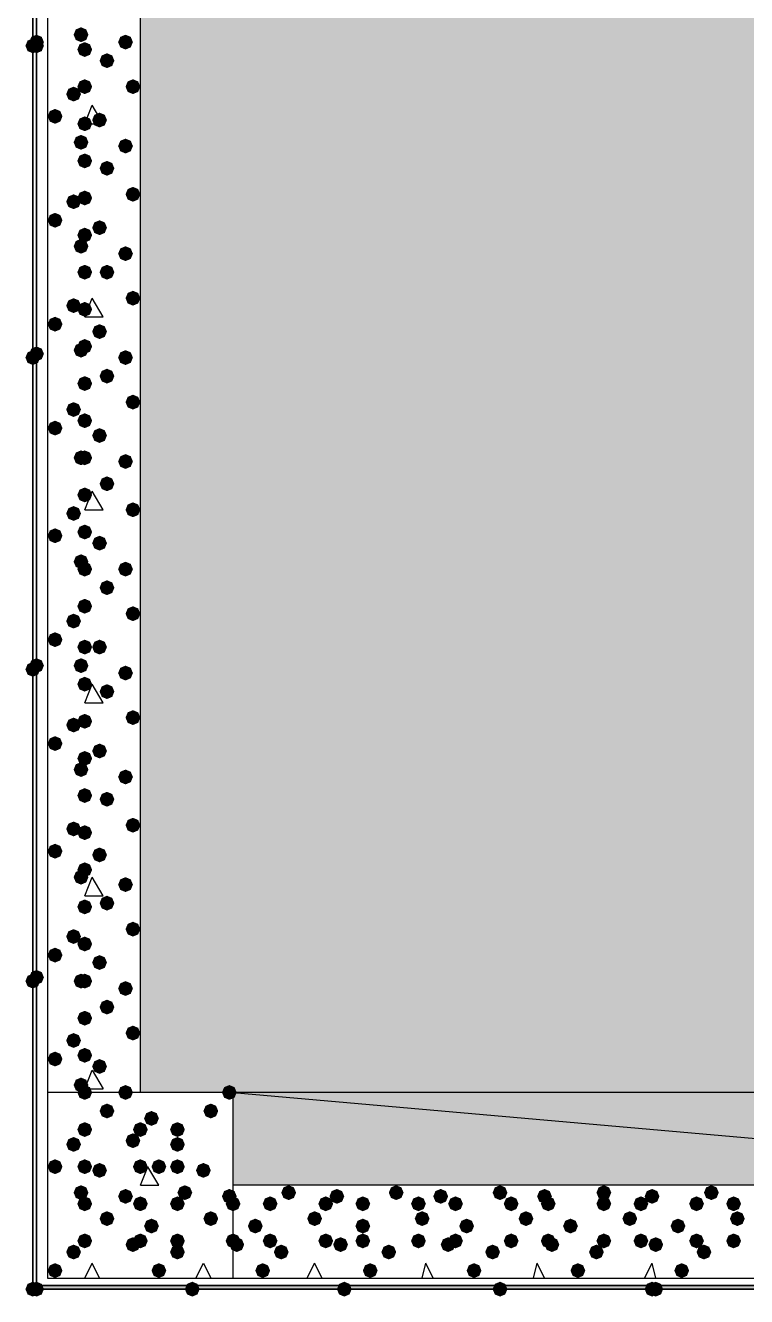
# Model space of a CAD drawing. Header units: millimetres. Extents: x 0 to 420, y 0 to 297.
# Drawn here: x 32.09 to 40.32, y 84.33 to 98.83 of the extents above; entities that cross this region are included whole.
import ezdxf

# ---------------------------------------------------------------- set-up
doc = ezdxf.new("R2010")
doc.units = ezdxf.units.MM
doc.layers.get('0').update_dxf_attribs({"linetype": 'CONTINUOUS'})

msp = doc.modelspace()

# ---------------------------------------------------------------- hatches: boundary and pattern name
at = {"true_color": 0x000007}
h = msp.add_hatch(color=0, dxfattribs=at)
h.paths.add_polyline_path([(32.215667, 228.049667), (32.215667, 84.455)], flags=0)
h.paths.add_polyline_path([(32.215667, 84.455), (32.215667, 228.049667)], flags=0)
at = {"true_color": 0x000008}
h = msp.add_hatch(color=0, dxfattribs=at)
h.paths.add_polyline_path([(379.518333, 105.748667), (33.401, 105.748667), (379.518333, 86.656333)], flags=0)
h.paths.add_polyline_path([(33.401, 105.748667), (379.518333, 86.656333), (33.401, 86.656333)], flags=0)
for points in [[(32.808333, 98.721333), (32.783463, 98.661537), (32.723667, 98.636667), (32.663871, 98.661537), (32.639, 98.721333), (32.663871, 98.781129), (32.723667, 98.806), (32.783462, 98.781129)], [(32.850667, 98.552), (32.825796, 98.492204), (32.766, 98.467333), (32.706204, 98.492204), (32.681333, 98.552), (32.706204, 98.611796), (32.766, 98.636667), (32.825796, 98.611796)], [(33.316333, 98.636667), (33.291463, 98.576871), (33.231667, 98.552), (33.171871, 98.576871), (33.147, 98.636667), (33.171871, 98.696462), (33.231667, 98.721333), (33.291462, 98.696463)], [(33.104667, 98.425), (33.079796, 98.365204), (33.02, 98.340333), (32.960204, 98.365204), (32.935333, 98.425), (32.960204, 98.484796), (33.02, 98.509667), (33.079796, 98.484796)], [(32.850667, 98.128667), (32.825796, 98.068871), (32.766, 98.044), (32.706204, 98.068871), (32.681333, 98.128667), (32.706204, 98.188462), (32.766, 98.213333), (32.825796, 98.188463)], [(33.401, 98.128667), (33.376129, 98.068871), (33.316333, 98.044), (33.256537, 98.068871), (33.231667, 98.128667), (33.256537, 98.188462), (33.316333, 98.213333), (33.376129, 98.188463)], [(32.723667, 98.044), (32.698796, 97.984204), (32.639, 97.959333), (32.579204, 97.984204), (32.554333, 98.044), (32.579204, 98.103796), (32.639, 98.128667), (32.698796, 98.103796)], [(32.512, 97.79), (32.487129, 97.730204), (32.427333, 97.705333), (32.367538, 97.730204), (32.342667, 97.79), (32.367537, 97.849796), (32.427333, 97.874667), (32.487129, 97.849796)], [(32.850667, 97.705333), (32.825796, 97.645537), (32.766, 97.620667), (32.706204, 97.645537), (32.681333, 97.705333), (32.706204, 97.765129), (32.766, 97.79), (32.825796, 97.765129)], [(33.02, 97.747667), (32.995129, 97.687871), (32.935333, 97.663), (32.875538, 97.687871), (32.850667, 97.747667), (32.875537, 97.807462), (32.935333, 97.832333), (32.995129, 97.807463)], [(32.808333, 97.493667), (32.783463, 97.433871), (32.723667, 97.409), (32.663871, 97.433871), (32.639, 97.493667), (32.663871, 97.553462), (32.723667, 97.578333), (32.783462, 97.553463)], [(33.316333, 97.451333), (33.291463, 97.391537), (33.231667, 97.366667), (33.171871, 97.391537), (33.147, 97.451333), (33.171871, 97.511129), (33.231667, 97.536), (33.291462, 97.511129)], [(32.850667, 97.282), (32.825796, 97.222204), (32.766, 97.197333), (32.706204, 97.222204), (32.681333, 97.282), (32.706204, 97.341796), (32.766, 97.366667), (32.825796, 97.341796)], [(33.104667, 97.197333), (33.079796, 97.137538), (33.02, 97.112667), (32.960204, 97.137538), (32.935333, 97.197333), (32.960204, 97.257129), (33.02, 97.282), (33.079796, 97.257129)], [(32.723667, 96.816333), (32.698796, 96.756537), (32.639, 96.731667), (32.579204, 96.756537), (32.554333, 96.816333), (32.579204, 96.876129), (32.639, 96.901), (32.698796, 96.876129)], [(32.850667, 96.858667), (32.825796, 96.798871), (32.766, 96.774), (32.706204, 96.798871), (32.681333, 96.858667), (32.706204, 96.918462), (32.766, 96.943333), (32.825796, 96.918463)], [(33.401, 96.901), (33.376129, 96.841204), (33.316333, 96.816333), (33.256537, 96.841204), (33.231667, 96.901), (33.256537, 96.960796), (33.316333, 96.985667), (33.376129, 96.960796)], [(32.512, 96.604667), (32.487129, 96.544871), (32.427333, 96.52), (32.367538, 96.544871), (32.342667, 96.604667), (32.367537, 96.664462), (32.427333, 96.689333), (32.487129, 96.664463)], [(33.02, 96.52), (32.995129, 96.460204), (32.935333, 96.435333), (32.875538, 96.460204), (32.850667, 96.52), (32.875537, 96.579796), (32.935333, 96.604667), (32.995129, 96.579796)], [(32.850667, 96.435333), (32.825796, 96.375538), (32.766, 96.350667), (32.706204, 96.375538), (32.681333, 96.435333), (32.706204, 96.495129), (32.766, 96.52), (32.825796, 96.495129)], [(32.808333, 96.308333), (32.783463, 96.248537), (32.723667, 96.223667), (32.663871, 96.248537), (32.639, 96.308333), (32.663871, 96.368129), (32.723667, 96.393), (32.783462, 96.368129)], [(33.316333, 96.223667), (33.291463, 96.163871), (33.231667, 96.139), (33.171871, 96.163871), (33.147, 96.223667), (33.171871, 96.283462), (33.231667, 96.308333), (33.291462, 96.283463)], [(32.850667, 96.012), (32.825796, 95.952204), (32.766, 95.927333), (32.706204, 95.952204), (32.681333, 96.012), (32.706204, 96.071796), (32.766, 96.096667), (32.825796, 96.071796)], [(33.104667, 96.012), (33.079796, 95.952204), (33.02, 95.927333), (32.960204, 95.952204), (32.935333, 96.012), (32.960204, 96.071796), (33.02, 96.096667), (33.079796, 96.071796)], [(32.723667, 95.631), (32.698796, 95.571204), (32.639, 95.546333), (32.579204, 95.571204), (32.554333, 95.631), (32.579204, 95.690796), (32.639, 95.715667), (32.698796, 95.690796)], [(33.401, 95.715667), (33.376129, 95.655871), (33.316333, 95.631), (33.256537, 95.655871), (33.231667, 95.715667), (33.256537, 95.775462), (33.316333, 95.800333), (33.376129, 95.775463)], [(32.850667, 95.588667), (32.825796, 95.528871), (32.766, 95.504), (32.706204, 95.528871), (32.681333, 95.588667), (32.706204, 95.648462), (32.766, 95.673333), (32.825796, 95.648463)], [(32.512, 95.419333), (32.487129, 95.359537), (32.427333, 95.334667), (32.367538, 95.359537), (32.342667, 95.419333), (32.367537, 95.479129), (32.427333, 95.504), (32.487129, 95.479129)], [(33.02, 95.334667), (32.995129, 95.274871), (32.935333, 95.25), (32.875538, 95.274871), (32.850667, 95.334667), (32.875537, 95.394462), (32.935333, 95.419333), (32.995129, 95.394463)], [(32.808333, 95.123), (32.783463, 95.063204), (32.723667, 95.038333), (32.663871, 95.063204), (32.639, 95.123), (32.663871, 95.182796), (32.723667, 95.207667), (32.783462, 95.182796)], [(32.850667, 95.165333), (32.825796, 95.105538), (32.766, 95.080667), (32.706204, 95.105538), (32.681333, 95.165333), (32.706204, 95.225129), (32.766, 95.25), (32.825796, 95.225129)], [(33.316333, 95.038333), (33.291463, 94.978538), (33.231667, 94.953667), (33.171871, 94.978538), (33.147, 95.038333), (33.171871, 95.098129), (33.231667, 95.123), (33.291462, 95.098129)], [(32.850667, 94.742), (32.825796, 94.682204), (32.766, 94.657333), (32.706204, 94.682204), (32.681333, 94.742), (32.706204, 94.801796), (32.766, 94.826667), (32.825796, 94.801796)], [(33.104667, 94.826667), (33.079796, 94.766871), (33.02, 94.742), (32.960204, 94.766871), (32.935333, 94.826667), (32.960204, 94.886462), (33.02, 94.911333), (33.079796, 94.886463)], [(33.401, 94.530333), (33.376129, 94.470538), (33.316333, 94.445667), (33.256537, 94.470538), (33.231667, 94.530333), (33.256537, 94.590129), (33.316333, 94.615), (33.376129, 94.590129)], [(32.723667, 94.445667), (32.698796, 94.385871), (32.639, 94.361), (32.579204, 94.385871), (32.554333, 94.445667), (32.579204, 94.505462), (32.639, 94.530333), (32.698796, 94.505463)], [(32.850667, 94.318667), (32.825796, 94.258871), (32.766, 94.234), (32.706204, 94.258871), (32.681333, 94.318667), (32.706204, 94.378462), (32.766, 94.403333), (32.825796, 94.378463)], [(32.512, 94.234), (32.487129, 94.174204), (32.427333, 94.149333), (32.367538, 94.174204), (32.342667, 94.234), (32.367537, 94.293796), (32.427333, 94.318667), (32.487129, 94.293796)], [(33.02, 94.149333), (32.995129, 94.089537), (32.935333, 94.064667), (32.875538, 94.089537), (32.850667, 94.149333), (32.875537, 94.209129), (32.935333, 94.234), (32.995129, 94.209129)], [(32.808333, 93.895333), (32.783463, 93.835538), (32.723667, 93.810667), (32.663871, 93.835538), (32.639, 93.895333), (32.663871, 93.955129), (32.723667, 93.98), (32.783462, 93.955129)], [(32.850667, 93.895333), (32.825796, 93.835538), (32.766, 93.810667), (32.706204, 93.835538), (32.681333, 93.895333), (32.706204, 93.955129), (32.766, 93.98), (32.825796, 93.955129)], [(33.316333, 93.853), (33.291463, 93.793204), (33.231667, 93.768333), (33.171871, 93.793204), (33.147, 93.853), (33.171871, 93.912796), (33.231667, 93.937667), (33.291462, 93.912796)], [(33.104667, 93.599), (33.079796, 93.539204), (33.02, 93.514333), (32.960204, 93.539204), (32.935333, 93.599), (32.960204, 93.658796), (33.02, 93.683667), (33.079796, 93.658796)], [(32.850667, 93.472), (32.825796, 93.412204), (32.766, 93.387333), (32.706204, 93.412204), (32.681333, 93.472), (32.706204, 93.531796), (32.766, 93.556667), (32.825796, 93.531796)], [(33.401, 93.302667), (33.376129, 93.242871), (33.316333, 93.218), (33.256537, 93.242871), (33.231667, 93.302667), (33.256537, 93.362462), (33.316333, 93.387333), (33.376129, 93.362463)], [(32.723667, 93.260333), (32.698796, 93.200537), (32.639, 93.175667), (32.579204, 93.200537), (32.554333, 93.260333), (32.579204, 93.320129), (32.639, 93.345), (32.698796, 93.320129)], [(32.512, 93.006333), (32.487129, 92.946537), (32.427333, 92.921667), (32.367538, 92.946537), (32.342667, 93.006333), (32.367537, 93.066129), (32.427333, 93.091), (32.487129, 93.066129)], [(32.850667, 93.048667), (32.825796, 92.988871), (32.766, 92.964), (32.706204, 92.988871), (32.681333, 93.048667), (32.706204, 93.108462), (32.766, 93.133333), (32.825796, 93.108463)], [(33.02, 92.921667), (32.995129, 92.861871), (32.935333, 92.837), (32.875538, 92.861871), (32.850667, 92.921667), (32.875537, 92.981462), (32.935333, 93.006333), (32.995129, 92.981463)], [(32.808333, 92.71), (32.783463, 92.650204), (32.723667, 92.625333), (32.663871, 92.650204), (32.639, 92.71), (32.663871, 92.769796), (32.723667, 92.794667), (32.783462, 92.769796)], [(32.850667, 92.625333), (32.825796, 92.565538), (32.766, 92.540667), (32.706204, 92.565538), (32.681333, 92.625333), (32.706204, 92.685129), (32.766, 92.71), (32.825796, 92.685129)], [(33.316333, 92.625333), (33.291463, 92.565538), (33.231667, 92.540667), (33.171871, 92.565538), (33.147, 92.625333), (33.171871, 92.685129), (33.231667, 92.71), (33.291462, 92.685129)], [(33.104667, 92.413667), (33.079796, 92.353871), (33.02, 92.329), (32.960204, 92.353871), (32.935333, 92.413667), (32.960204, 92.473462), (33.02, 92.498333), (33.079796, 92.473463)], [(32.850667, 92.202), (32.825796, 92.142204), (32.766, 92.117333), (32.706204, 92.142204), (32.681333, 92.202), (32.706204, 92.261796), (32.766, 92.286667), (32.825796, 92.261796)], [(32.723667, 92.032667), (32.698796, 91.972871), (32.639, 91.948), (32.579204, 91.972871), (32.554333, 92.032667), (32.579204, 92.092462), (32.639, 92.117333), (32.698796, 92.092463)], [(33.401, 92.117333), (33.376129, 92.057537), (33.316333, 92.032667), (33.256537, 92.057537), (33.231667, 92.117333), (33.256537, 92.177129), (33.316333, 92.202), (33.376129, 92.177129)], [(32.512, 91.821), (32.487129, 91.761204), (32.427333, 91.736333), (32.367538, 91.761204), (32.342667, 91.821), (32.367537, 91.880796), (32.427333, 91.905667), (32.487129, 91.880796)], [(32.850667, 91.736333), (32.825796, 91.676537), (32.766, 91.651667), (32.706204, 91.676537), (32.681333, 91.736333), (32.706204, 91.796129), (32.766, 91.821), (32.825796, 91.796129)], [(33.02, 91.736333), (32.995129, 91.676537), (32.935333, 91.651667), (32.875538, 91.676537), (32.850667, 91.736333), (32.875537, 91.796129), (32.935333, 91.821), (32.995129, 91.796129)], [(32.808333, 91.524667), (32.783463, 91.464871), (32.723667, 91.44), (32.663871, 91.464871), (32.639, 91.524667), (32.663871, 91.584462), (32.723667, 91.609333), (32.783462, 91.584463)], [(33.316333, 91.44), (33.291463, 91.380204), (33.231667, 91.355333), (33.171871, 91.380204), (33.147, 91.44), (33.171871, 91.499796), (33.231667, 91.524667), (33.291462, 91.499796)], [(32.850667, 91.313), (32.825796, 91.253204), (32.766, 91.228333), (32.706204, 91.253204), (32.681333, 91.313), (32.706204, 91.372796), (32.766, 91.397667), (32.825796, 91.372796)], [(33.104667, 91.228333), (33.079796, 91.168538), (33.02, 91.143667), (32.960204, 91.168538), (32.935333, 91.228333), (32.960204, 91.288129), (33.02, 91.313), (33.079796, 91.288129)], [(32.723667, 90.847333), (32.698796, 90.787537), (32.639, 90.762667), (32.579204, 90.787537), (32.554333, 90.847333), (32.579204, 90.907129), (32.639, 90.932), (32.698796, 90.907129)], [(32.850667, 90.889667), (32.825796, 90.829871), (32.766, 90.805), (32.706204, 90.829871), (32.681333, 90.889667), (32.706204, 90.949462), (32.766, 90.974333), (32.825796, 90.949463)], [(33.401, 90.932), (33.376129, 90.872204), (33.316333, 90.847333), (33.256537, 90.872204), (33.231667, 90.932), (33.256537, 90.991796), (33.316333, 91.016667), (33.376129, 90.991796)], [(32.512, 90.635667), (32.487129, 90.575871), (32.427333, 90.551), (32.367538, 90.575871), (32.342667, 90.635667), (32.367537, 90.695462), (32.427333, 90.720333), (32.487129, 90.695463)], [(33.02, 90.551), (32.995129, 90.491204), (32.935333, 90.466333), (32.875538, 90.491204), (32.850667, 90.551), (32.875537, 90.610796), (32.935333, 90.635667), (32.995129, 90.610796)], [(32.850667, 90.466333), (32.825796, 90.406537), (32.766, 90.381667), (32.706204, 90.406537), (32.681333, 90.466333), (32.706204, 90.526129), (32.766, 90.551), (32.825796, 90.526129)], [(32.808333, 90.339333), (32.783463, 90.279537), (32.723667, 90.254667), (32.663871, 90.279537), (32.639, 90.339333), (32.663871, 90.399129), (32.723667, 90.424), (32.783462, 90.399129)], [(33.316333, 90.254667), (33.291463, 90.194871), (33.231667, 90.17), (33.171871, 90.194871), (33.147, 90.254667), (33.171871, 90.314462), (33.231667, 90.339333), (33.291462, 90.314463)], [(32.850667, 90.043), (32.825796, 89.983204), (32.766, 89.958333), (32.706204, 89.983204), (32.681333, 90.043), (32.706204, 90.102796), (32.766, 90.127667), (32.825796, 90.102796)], [(33.104667, 90.000667), (33.079796, 89.940871), (33.02, 89.916), (32.960204, 89.940871), (32.935333, 90.000667), (32.960204, 90.060462), (33.02, 90.085333), (33.079796, 90.060463)], [(33.401, 89.704333), (33.376129, 89.644537), (33.316333, 89.619667), (33.256537, 89.644537), (33.231667, 89.704333), (33.256537, 89.764129), (33.316333, 89.789), (33.376129, 89.764129)], [(32.723667, 89.662), (32.698796, 89.602204), (32.639, 89.577333), (32.579204, 89.602204), (32.554333, 89.662), (32.579204, 89.721796), (32.639, 89.746667), (32.698796, 89.721796)], [(32.850667, 89.619667), (32.825796, 89.559871), (32.766, 89.535), (32.706204, 89.559871), (32.681333, 89.619667), (32.706204, 89.679462), (32.766, 89.704333), (32.825796, 89.679463)], [(32.512, 89.408), (32.487129, 89.348204), (32.427333, 89.323333), (32.367538, 89.348204), (32.342667, 89.408), (32.367537, 89.467796), (32.427333, 89.492667), (32.487129, 89.467796)], [(33.02, 89.365667), (32.995129, 89.305871), (32.935333, 89.281), (32.875538, 89.305871), (32.850667, 89.365667), (32.875537, 89.425462), (32.935333, 89.450333), (32.995129, 89.425463)], [(32.808333, 89.111667), (32.783463, 89.051871), (32.723667, 89.027), (32.663871, 89.051871), (32.639, 89.111667), (32.663871, 89.171462), (32.723667, 89.196333), (32.783462, 89.171463)], [(32.850667, 89.196333), (32.825796, 89.136537), (32.766, 89.111667), (32.706204, 89.136537), (32.681333, 89.196333), (32.706204, 89.256129), (32.766, 89.281), (32.825796, 89.256129)], [(33.316333, 89.027), (33.291463, 88.967204), (33.231667, 88.942333), (33.171871, 88.967204), (33.147, 89.027), (33.171871, 89.086796), (33.231667, 89.111667), (33.291462, 89.086796)], [(33.104667, 88.815333), (33.079796, 88.755538), (33.02, 88.730667), (32.960204, 88.755538), (32.935333, 88.815333), (32.960204, 88.875129), (33.02, 88.9), (33.079796, 88.875129)], [(32.850667, 88.773), (32.825796, 88.713204), (32.766, 88.688333), (32.706204, 88.713204), (32.681333, 88.773), (32.706204, 88.832796), (32.766, 88.857667), (32.825796, 88.832796)], [(33.401, 88.519), (33.376129, 88.459204), (33.316333, 88.434333), (33.256537, 88.459204), (33.231667, 88.519), (33.256537, 88.578796), (33.316333, 88.603667), (33.376129, 88.578796)], [(32.723667, 88.434333), (32.698796, 88.374537), (32.639, 88.349667), (32.579204, 88.374537), (32.554333, 88.434333), (32.579204, 88.494129), (32.639, 88.519), (32.698796, 88.494129)], [(32.512, 88.222667), (32.487129, 88.162871), (32.427333, 88.138), (32.367538, 88.162871), (32.342667, 88.222667), (32.367537, 88.282462), (32.427333, 88.307333), (32.487129, 88.282463)], [(32.850667, 88.349667), (32.825796, 88.289871), (32.766, 88.265), (32.706204, 88.289871), (32.681333, 88.349667), (32.706204, 88.409462), (32.766, 88.434333), (32.825796, 88.409463)], [(33.02, 88.138), (32.995129, 88.078204), (32.935333, 88.053333), (32.875538, 88.078204), (32.850667, 88.138), (32.875537, 88.197796), (32.935333, 88.222667), (32.995129, 88.197796)], [(32.808333, 87.926333), (32.783463, 87.866537), (32.723667, 87.841667), (32.663871, 87.866537), (32.639, 87.926333), (32.663871, 87.986129), (32.723667, 88.011), (32.783462, 87.986129)], [(32.850667, 87.926333), (32.825796, 87.866537), (32.766, 87.841667), (32.706204, 87.866537), (32.681333, 87.926333), (32.706204, 87.986129), (32.766, 88.011), (32.825796, 87.986129)], [(33.316333, 87.841667), (33.291463, 87.781871), (33.231667, 87.757), (33.171871, 87.781871), (33.147, 87.841667), (33.171871, 87.901462), (33.231667, 87.926333), (33.291462, 87.901463)], [(32.850667, 87.503), (32.825796, 87.443204), (32.766, 87.418333), (32.706204, 87.443204), (32.681333, 87.503), (32.706204, 87.562796), (32.766, 87.587667), (32.825796, 87.562796)], [(33.104667, 87.63), (33.079796, 87.570204), (33.02, 87.545333), (32.960204, 87.570204), (32.935333, 87.63), (32.960204, 87.689796), (33.02, 87.714667), (33.079796, 87.689796)], [(32.723667, 87.249), (32.698796, 87.189204), (32.639, 87.164333), (32.579204, 87.189204), (32.554333, 87.249), (32.579204, 87.308796), (32.639, 87.333667), (32.698796, 87.308796)], [(33.401, 87.333667), (33.376129, 87.273871), (33.316333, 87.249), (33.256537, 87.273871), (33.231667, 87.333667), (33.256537, 87.393462), (33.316333, 87.418333), (33.376129, 87.393463)], [(32.850667, 87.079667), (32.825796, 87.019871), (32.766, 86.995), (32.706204, 87.019871), (32.681333, 87.079667), (32.706204, 87.139462), (32.766, 87.164333), (32.825796, 87.139463)], [(32.512, 87.037333), (32.487129, 86.977537), (32.427333, 86.952667), (32.367538, 86.977537), (32.342667, 87.037333), (32.367537, 87.097129), (32.427333, 87.122), (32.487129, 87.097129)], [(33.02, 86.952667), (32.995129, 86.892871), (32.935333, 86.868), (32.875538, 86.892871), (32.850667, 86.952667), (32.875537, 87.012462), (32.935333, 87.037333), (32.995129, 87.012463)], [(32.808333, 86.741), (32.783463, 86.681204), (32.723667, 86.656333), (32.663871, 86.681204), (32.639, 86.741), (32.663871, 86.800796), (32.723667, 86.825667), (32.783462, 86.800796)], [(32.850667, 86.656333), (32.825796, 86.596537), (32.766, 86.571667), (32.706204, 86.596537), (32.681333, 86.656333), (32.706204, 86.716129), (32.766, 86.741), (32.825796, 86.716129)], [(35.179, 85.513333), (35.154129, 85.453537), (35.094333, 85.428667), (35.034538, 85.453537), (35.009667, 85.513333), (35.034537, 85.573129), (35.094333, 85.598), (35.154129, 85.573129)], [(35.729333, 85.471), (35.704462, 85.411204), (35.644667, 85.386333), (35.584871, 85.411204), (35.56, 85.471), (35.584871, 85.530796), (35.644667, 85.555667), (35.704462, 85.530796)], [(36.406667, 85.513333), (36.381796, 85.453537), (36.322, 85.428667), (36.262204, 85.453537), (36.237333, 85.513333), (36.262204, 85.573129), (36.322, 85.598), (36.381796, 85.573129)], [(36.914667, 85.471), (36.889796, 85.411204), (36.83, 85.386333), (36.770204, 85.411204), (36.745333, 85.471), (36.770204, 85.530796), (36.83, 85.555667), (36.889796, 85.530796)], [(37.592, 85.513333), (37.567129, 85.453537), (37.507333, 85.428667), (37.447538, 85.453537), (37.422667, 85.513333), (37.447537, 85.573129), (37.507333, 85.598), (37.567129, 85.573129)], [(38.1, 85.471), (38.075129, 85.411204), (38.015333, 85.386333), (37.955538, 85.411204), (37.930667, 85.471), (37.955537, 85.530796), (38.015333, 85.555667), (38.075129, 85.530796)], [(38.777333, 85.513333), (38.752463, 85.453537), (38.692667, 85.428667), (38.632871, 85.453537), (38.608, 85.513333), (38.632871, 85.573129), (38.692667, 85.598), (38.752462, 85.573129)], [(39.327667, 85.471), (39.302796, 85.411204), (39.243, 85.386333), (39.183204, 85.411204), (39.158333, 85.471), (39.183204, 85.530796), (39.243, 85.555667), (39.302796, 85.530796)], [(40.005, 85.513333), (39.980129, 85.453537), (39.920333, 85.428667), (39.860538, 85.453537), (39.835667, 85.513333), (39.860537, 85.573129), (39.920333, 85.598), (39.980129, 85.573129)], [(34.544, 85.386333), (34.519129, 85.326537), (34.459333, 85.301667), (34.399538, 85.326537), (34.374667, 85.386333), (34.399537, 85.446129), (34.459333, 85.471), (34.519129, 85.446129)], [(34.967333, 85.386333), (34.942463, 85.326537), (34.882667, 85.301667), (34.822871, 85.326537), (34.798, 85.386333), (34.822871, 85.446129), (34.882667, 85.471), (34.942462, 85.446129)], [(35.602333, 85.386333), (35.577463, 85.326537), (35.517667, 85.301667), (35.457871, 85.326537), (35.433, 85.386333), (35.457871, 85.446129), (35.517667, 85.471), (35.577462, 85.446129)], [(36.025667, 85.386333), (36.000796, 85.326537), (35.941, 85.301667), (35.881204, 85.326537), (35.856333, 85.386333), (35.881204, 85.446129), (35.941, 85.471), (36.000796, 85.446129)], [(36.660667, 85.386333), (36.635796, 85.326537), (36.576, 85.301667), (36.516204, 85.326537), (36.491333, 85.386333), (36.516204, 85.446129), (36.576, 85.471), (36.635796, 85.446129)], [(37.084, 85.386333), (37.059129, 85.326537), (36.999333, 85.301667), (36.939538, 85.326537), (36.914667, 85.386333), (36.939537, 85.446129), (36.999333, 85.471), (37.059129, 85.446129)], [(37.719, 85.386333), (37.694129, 85.326537), (37.634333, 85.301667), (37.574538, 85.326537), (37.549667, 85.386333), (37.574537, 85.446129), (37.634333, 85.471), (37.694129, 85.446129)], [(38.142333, 85.386333), (38.117463, 85.326537), (38.057667, 85.301667), (37.997871, 85.326537), (37.973, 85.386333), (37.997871, 85.446129), (38.057667, 85.471), (38.117462, 85.446129)], [(38.777333, 85.386333), (38.752463, 85.326537), (38.692667, 85.301667), (38.632871, 85.326537), (38.608, 85.386333), (38.632871, 85.446129), (38.692667, 85.471), (38.752462, 85.446129)], [(39.200667, 85.386333), (39.175796, 85.326537), (39.116, 85.301667), (39.056204, 85.326537), (39.031333, 85.386333), (39.056204, 85.446129), (39.116, 85.471), (39.175796, 85.446129)], [(39.835667, 85.386333), (39.810796, 85.326537), (39.751, 85.301667), (39.691204, 85.326537), (39.666333, 85.386333), (39.691204, 85.446129), (39.751, 85.471), (39.810796, 85.446129)], [(40.259, 85.386333), (40.234129, 85.326537), (40.174333, 85.301667), (40.114538, 85.326537), (40.089667, 85.386333), (40.114537, 85.446129), (40.174333, 85.471), (40.234129, 85.446129)], [(35.475333, 85.217), (35.450463, 85.157204), (35.390667, 85.132333), (35.330871, 85.157204), (35.306, 85.217), (35.330871, 85.276796), (35.390667, 85.301667), (35.450462, 85.276796)], [(36.703, 85.217), (36.678129, 85.157204), (36.618333, 85.132333), (36.558538, 85.157204), (36.533667, 85.217), (36.558537, 85.276796), (36.618333, 85.301667), (36.678129, 85.276796)], [(37.888333, 85.217), (37.863463, 85.157204), (37.803667, 85.132333), (37.743871, 85.157204), (37.719, 85.217), (37.743871, 85.276796), (37.803667, 85.301667), (37.863462, 85.276796)], [(39.073667, 85.217), (39.048796, 85.157204), (38.989, 85.132333), (38.929204, 85.157204), (38.904333, 85.217), (38.929204, 85.276796), (38.989, 85.301667), (39.048796, 85.276796)], [(40.301333, 85.217), (40.276463, 85.157204), (40.216667, 85.132333), (40.156871, 85.157204), (40.132, 85.217), (40.156871, 85.276796), (40.216667, 85.301667), (40.276462, 85.276796)], [(34.798, 85.132333), (34.773129, 85.072538), (34.713333, 85.047667), (34.653537, 85.072538), (34.628667, 85.132333), (34.653537, 85.192129), (34.713333, 85.217), (34.773129, 85.192129)], [(36.025667, 85.132333), (36.000796, 85.072538), (35.941, 85.047667), (35.881204, 85.072538), (35.856333, 85.132333), (35.881204, 85.192129), (35.941, 85.217), (36.000796, 85.192129)], [(37.211, 85.132333), (37.186129, 85.072538), (37.126333, 85.047667), (37.066537, 85.072538), (37.041667, 85.132333), (37.066537, 85.192129), (37.126333, 85.217), (37.186129, 85.192129)], [(38.396333, 85.132333), (38.371463, 85.072538), (38.311667, 85.047667), (38.251871, 85.072538), (38.227, 85.132333), (38.251871, 85.192129), (38.311667, 85.217), (38.371462, 85.192129)], [(39.624, 85.132333), (39.599129, 85.072538), (39.539333, 85.047667), (39.479538, 85.072538), (39.454667, 85.132333), (39.479537, 85.192129), (39.539333, 85.217), (39.599129, 85.192129)], [(34.544, 84.963), (34.519129, 84.903204), (34.459333, 84.878333), (34.399538, 84.903204), (34.374667, 84.963), (34.399537, 85.022796), (34.459333, 85.047667), (34.519129, 85.022796)], [(34.586333, 84.920667), (34.561462, 84.860871), (34.501667, 84.836), (34.441871, 84.860871), (34.417, 84.920667), (34.441871, 84.980462), (34.501667, 85.005333), (34.561462, 84.980463)], [(34.967333, 84.963), (34.942463, 84.903204), (34.882667, 84.878333), (34.822871, 84.903204), (34.798, 84.963), (34.822871, 85.022796), (34.882667, 85.047667), (34.942462, 85.022796)], [(35.602333, 84.963), (35.577463, 84.903204), (35.517667, 84.878333), (35.457871, 84.903204), (35.433, 84.963), (35.457871, 85.022796), (35.517667, 85.047667), (35.577462, 85.022796)], [(35.771667, 84.920667), (35.746796, 84.860871), (35.687, 84.836), (35.627204, 84.860871), (35.602333, 84.920667), (35.627204, 84.980462), (35.687, 85.005333), (35.746796, 84.980463)], [(36.025667, 84.963), (36.000796, 84.903204), (35.941, 84.878333), (35.881204, 84.903204), (35.856333, 84.963), (35.881204, 85.022796), (35.941, 85.047667), (36.000796, 85.022796)], [(36.660667, 84.963), (36.635796, 84.903204), (36.576, 84.878333), (36.516204, 84.903204), (36.491333, 84.963), (36.516204, 85.022796), (36.576, 85.047667), (36.635796, 85.022796)], [(36.999333, 84.920667), (36.974462, 84.860871), (36.914667, 84.836), (36.854871, 84.860871), (36.83, 84.920667), (36.854871, 84.980462), (36.914667, 85.005333), (36.974462, 84.980463)], [(37.084, 84.963), (37.059129, 84.903204), (36.999333, 84.878333), (36.939538, 84.903204), (36.914667, 84.963), (36.939537, 85.022796), (36.999333, 85.047667), (37.059129, 85.022796)], [(37.719, 84.963), (37.694129, 84.903204), (37.634333, 84.878333), (37.574538, 84.903204), (37.549667, 84.963), (37.574537, 85.022796), (37.634333, 85.047667), (37.694129, 85.022796)], [(38.142333, 84.963), (38.117463, 84.903204), (38.057667, 84.878333), (37.997871, 84.903204), (37.973, 84.963), (37.997871, 85.022796), (38.057667, 85.047667), (38.117462, 85.022796)], [(38.184667, 84.920667), (38.159796, 84.860871), (38.1, 84.836), (38.040204, 84.860871), (38.015333, 84.920667), (38.040204, 84.980462), (38.1, 85.005333), (38.159796, 84.980463)], [(38.777333, 84.963), (38.752463, 84.903204), (38.692667, 84.878333), (38.632871, 84.903204), (38.608, 84.963), (38.632871, 85.022796), (38.692667, 85.047667), (38.752462, 85.022796)], [(39.200667, 84.963), (39.175796, 84.903204), (39.116, 84.878333), (39.056204, 84.903204), (39.031333, 84.963), (39.056204, 85.022796), (39.116, 85.047667), (39.175796, 85.022796)], [(39.37, 84.920667), (39.345129, 84.860871), (39.285333, 84.836), (39.225538, 84.860871), (39.200667, 84.920667), (39.225537, 84.980462), (39.285333, 85.005333), (39.345129, 84.980463)], [(39.835667, 84.963), (39.810796, 84.903204), (39.751, 84.878333), (39.691204, 84.903204), (39.666333, 84.963), (39.691204, 85.022796), (39.751, 85.047667), (39.810796, 85.022796)], [(40.259, 84.963), (40.234129, 84.903204), (40.174333, 84.878333), (40.114538, 84.903204), (40.089667, 84.963), (40.114537, 85.022796), (40.174333, 85.047667), (40.234129, 85.022796)], [(35.094333, 84.836), (35.069462, 84.776204), (35.009667, 84.751333), (34.949871, 84.776204), (34.925, 84.836), (34.949871, 84.895796), (35.009667, 84.920667), (35.069462, 84.895796)], [(36.322, 84.836), (36.297129, 84.776204), (36.237333, 84.751333), (36.177538, 84.776204), (36.152667, 84.836), (36.177537, 84.895796), (36.237333, 84.920667), (36.297129, 84.895796)], [(37.507333, 84.836), (37.482463, 84.776204), (37.422667, 84.751333), (37.362871, 84.776204), (37.338, 84.836), (37.362871, 84.895796), (37.422667, 84.920667), (37.482462, 84.895796)], [(38.692667, 84.836), (38.667796, 84.776204), (38.608, 84.751333), (38.548204, 84.776204), (38.523333, 84.836), (38.548204, 84.895796), (38.608, 84.920667), (38.667796, 84.895796)], [(39.920333, 84.836), (39.895463, 84.776204), (39.835667, 84.751333), (39.775871, 84.776204), (39.751, 84.836), (39.775871, 84.895796), (39.835667, 84.920667), (39.895462, 84.895796)], [(34.882667, 84.624333), (34.857796, 84.564537), (34.798, 84.539667), (34.738204, 84.564537), (34.713333, 84.624333), (34.738204, 84.684129), (34.798, 84.709), (34.857796, 84.684129)], [(36.110333, 84.624333), (36.085463, 84.564537), (36.025667, 84.539667), (35.965871, 84.564537), (35.941, 84.624333), (35.965871, 84.684129), (36.025667, 84.709), (36.085462, 84.684129)], [(37.295667, 84.624333), (37.270796, 84.564537), (37.211, 84.539667), (37.151204, 84.564537), (37.126333, 84.624333), (37.151204, 84.684129), (37.211, 84.709), (37.270796, 84.684129)], [(38.481, 84.624333), (38.456129, 84.564537), (38.396333, 84.539667), (38.336537, 84.564537), (38.311667, 84.624333), (38.336537, 84.684129), (38.396333, 84.709), (38.456129, 84.684129)], [(39.666333, 84.624333), (39.641462, 84.564537), (39.581667, 84.539667), (39.521871, 84.564537), (39.497, 84.624333), (39.521871, 84.684129), (39.581667, 84.709), (39.641462, 84.684129)]]:
    msp.add_hatch(color=0, dxfattribs=at).paths.add_polyline_path(points, flags=0)
at = {"true_color": 0x0000fe}
for points in [[(32.258, 98.594333), (32.233129, 98.534537), (32.173333, 98.509667), (32.113538, 98.534537), (32.088667, 98.594333), (32.113537, 98.654129), (32.173333, 98.679), (32.233129, 98.654129)], [(32.300333, 98.636667), (32.275463, 98.576871), (32.215667, 98.552), (32.155871, 98.576871), (32.131, 98.636667), (32.155871, 98.696462), (32.215667, 98.721333), (32.275462, 98.696463)], [(32.300333, 98.594333), (32.275463, 98.534537), (32.215667, 98.509667), (32.155871, 98.534537), (32.131, 98.594333), (32.155871, 98.654129), (32.215667, 98.679), (32.275462, 98.654129)], [(32.300333, 98.594333), (32.275463, 98.534537), (32.215667, 98.509667), (32.155871, 98.534537), (32.131, 98.594333), (32.155871, 98.654129), (32.215667, 98.679), (32.275462, 98.654129)], [(32.258, 95.038333), (32.233129, 94.978538), (32.173333, 94.953667), (32.113538, 94.978538), (32.088667, 95.038333), (32.113537, 95.098129), (32.173333, 95.123), (32.233129, 95.098129)], [(32.300333, 95.080667), (32.275463, 95.020871), (32.215667, 94.996), (32.155871, 95.020871), (32.131, 95.080667), (32.155871, 95.140462), (32.215667, 95.165333), (32.275462, 95.140463)], [(32.300333, 95.080667), (32.275463, 95.020871), (32.215667, 94.996), (32.155871, 95.020871), (32.131, 95.080667), (32.155871, 95.140462), (32.215667, 95.165333), (32.275462, 95.140463)], [(32.300333, 95.080667), (32.275463, 95.020871), (32.215667, 94.996), (32.155871, 95.020871), (32.131, 95.080667), (32.155871, 95.140462), (32.215667, 95.165333), (32.275462, 95.140463)], [(32.258, 91.482333), (32.233129, 91.422537), (32.173333, 91.397667), (32.113538, 91.422537), (32.088667, 91.482333), (32.113537, 91.542129), (32.173333, 91.567), (32.233129, 91.542129)], [(32.300333, 91.524667), (32.275463, 91.464871), (32.215667, 91.44), (32.155871, 91.464871), (32.131, 91.524667), (32.155871, 91.584462), (32.215667, 91.609333), (32.275462, 91.584463)], [(32.300333, 91.524667), (32.275463, 91.464871), (32.215667, 91.44), (32.155871, 91.464871), (32.131, 91.524667), (32.155871, 91.584462), (32.215667, 91.609333), (32.275462, 91.584463)], [(32.300333, 91.524667), (32.275463, 91.464871), (32.215667, 91.44), (32.155871, 91.464871), (32.131, 91.524667), (32.155871, 91.584462), (32.215667, 91.609333), (32.275462, 91.584463)], [(32.258, 87.926333), (32.233129, 87.866537), (32.173333, 87.841667), (32.113538, 87.866537), (32.088667, 87.926333), (32.113537, 87.986129), (32.173333, 88.011), (32.233129, 87.986129)], [(32.300333, 87.968667), (32.275463, 87.908871), (32.215667, 87.884), (32.155871, 87.908871), (32.131, 87.968667), (32.155871, 88.028462), (32.215667, 88.053333), (32.275462, 88.028463)], [(32.300333, 87.968667), (32.275463, 87.908871), (32.215667, 87.884), (32.155871, 87.908871), (32.131, 87.968667), (32.155871, 88.028462), (32.215667, 88.053333), (32.275462, 88.028463)], [(32.300333, 87.968667), (32.275463, 87.908871), (32.215667, 87.884), (32.155871, 87.908871), (32.131, 87.968667), (32.155871, 88.028462), (32.215667, 88.053333), (32.275462, 88.028463)], [(32.258, 84.412667), (32.233129, 84.352871), (32.173333, 84.328), (32.113538, 84.352871), (32.088667, 84.412667), (32.113537, 84.472462), (32.173333, 84.497333), (32.233129, 84.472463)], [(32.258, 84.412667), (32.233129, 84.352871), (32.173333, 84.328), (32.113538, 84.352871), (32.088667, 84.412667), (32.113537, 84.472462), (32.173333, 84.497333), (32.233129, 84.472463)], [(32.258, 84.412667), (32.233129, 84.352871), (32.173333, 84.328), (32.113538, 84.352871), (32.088667, 84.412667), (32.113537, 84.472462), (32.173333, 84.497333), (32.233129, 84.472463)], [(32.258, 84.412667), (32.233129, 84.352871), (32.173333, 84.328), (32.113538, 84.352871), (32.088667, 84.412667), (32.113537, 84.472462), (32.173333, 84.497333), (32.233129, 84.472463)], [(32.300333, 84.412667), (32.275463, 84.352871), (32.215667, 84.328), (32.155871, 84.352871), (32.131, 84.412667), (32.155871, 84.472462), (32.215667, 84.497333), (32.275462, 84.472463)], [(32.300333, 84.412667), (32.275463, 84.352871), (32.215667, 84.328), (32.155871, 84.352871), (32.131, 84.412667), (32.155871, 84.472462), (32.215667, 84.497333), (32.275462, 84.472463)], [(32.300333, 84.412667), (32.275463, 84.352871), (32.215667, 84.328), (32.155871, 84.352871), (32.131, 84.412667), (32.155871, 84.472462), (32.215667, 84.497333), (32.275462, 84.472463)], [(32.300333, 84.412667), (32.275463, 84.352871), (32.215667, 84.328), (32.155871, 84.352871), (32.131, 84.412667), (32.155871, 84.472462), (32.215667, 84.497333), (32.275462, 84.472463)], [(32.300333, 84.412667), (32.275463, 84.352871), (32.215667, 84.328), (32.155871, 84.352871), (32.131, 84.412667), (32.155871, 84.472462), (32.215667, 84.497333), (32.275462, 84.472463)], [(32.300333, 84.412667), (32.275463, 84.352871), (32.215667, 84.328), (32.155871, 84.352871), (32.131, 84.412667), (32.155871, 84.472462), (32.215667, 84.497333), (32.275462, 84.472463)], [(32.300333, 84.412667), (32.275463, 84.352871), (32.215667, 84.328), (32.155871, 84.352871), (32.131, 84.412667), (32.155871, 84.472462), (32.215667, 84.497333), (32.275462, 84.472463)], [(32.300333, 84.412667), (32.275463, 84.352871), (32.215667, 84.328), (32.155871, 84.352871), (32.131, 84.412667), (32.155871, 84.472462), (32.215667, 84.497333), (32.275462, 84.472463)], [(32.1945, 84.412667), (32.173333, 84.3915), (32.152167, 84.412667), (32.173333, 84.433833)], [(32.236833, 84.412667), (32.215667, 84.3915), (32.1945, 84.412667), (32.215667, 84.433833)], [(32.236833, 84.412667), (32.215667, 84.3915), (32.1945, 84.412667), (32.215667, 84.433833)], [(34.078333, 84.412667), (34.053463, 84.352871), (33.993667, 84.328), (33.933871, 84.352871), (33.909, 84.412667), (33.933871, 84.472462), (33.993667, 84.497333), (34.053462, 84.472463)], [(35.814, 84.412667), (35.789129, 84.352871), (35.729333, 84.328), (35.669538, 84.352871), (35.644667, 84.412667), (35.669537, 84.472462), (35.729333, 84.497333), (35.789129, 84.472463)], [(35.814, 84.412667), (35.789129, 84.352871), (35.729333, 84.328), (35.669538, 84.352871), (35.644667, 84.412667), (35.669537, 84.472462), (35.729333, 84.497333), (35.789129, 84.472463)], [(37.592, 84.412667), (37.567129, 84.352871), (37.507333, 84.328), (37.447538, 84.352871), (37.422667, 84.412667), (37.447537, 84.472462), (37.507333, 84.497333), (37.567129, 84.472463)], [(37.592, 84.412667), (37.567129, 84.352871), (37.507333, 84.328), (37.447538, 84.352871), (37.422667, 84.412667), (37.447537, 84.472462), (37.507333, 84.497333), (37.567129, 84.472463)], [(39.327667, 84.412667), (39.302796, 84.352871), (39.243, 84.328), (39.183204, 84.352871), (39.158333, 84.412667), (39.183204, 84.472462), (39.243, 84.497333), (39.302796, 84.472463)], [(39.37, 84.412667), (39.345129, 84.352871), (39.285333, 84.328), (39.225538, 84.352871), (39.200667, 84.412667), (39.225537, 84.472462), (39.285333, 84.497333), (39.345129, 84.472463)]]:
    msp.add_hatch(color=0, dxfattribs=at).paths.add_polyline_path(points, flags=0)
at = {"true_color": 0x000007}
for points in [[(33.316333, 86.656333), (33.291463, 86.596537), (33.231667, 86.571667), (33.171871, 86.596537), (33.147, 86.656333), (33.171871, 86.716129), (33.231667, 86.741), (33.291462, 86.716129)], [(34.501667, 86.656333), (34.476796, 86.596537), (34.417, 86.571667), (34.357204, 86.596537), (34.332333, 86.656333), (34.357204, 86.716129), (34.417, 86.741), (34.476796, 86.716129)], [(33.104667, 86.444667), (33.079796, 86.384871), (33.02, 86.36), (32.960204, 86.384871), (32.935333, 86.444667), (32.960204, 86.504462), (33.02, 86.529333), (33.079796, 86.504463)], [(33.612667, 86.36), (33.587796, 86.300204), (33.528, 86.275333), (33.468204, 86.300204), (33.443333, 86.36), (33.468204, 86.419796), (33.528, 86.444667), (33.587796, 86.419796)], [(34.29, 86.444667), (34.265129, 86.384871), (34.205333, 86.36), (34.145538, 86.384871), (34.120667, 86.444667), (34.145537, 86.504462), (34.205333, 86.529333), (34.265129, 86.504463)], [(32.850667, 86.233), (32.825796, 86.173204), (32.766, 86.148333), (32.706204, 86.173204), (32.681333, 86.233), (32.706204, 86.292796), (32.766, 86.317667), (32.825796, 86.292796)], [(33.485667, 86.233), (33.460796, 86.173204), (33.401, 86.148333), (33.341204, 86.173204), (33.316333, 86.233), (33.341204, 86.292796), (33.401, 86.317667), (33.460796, 86.292796)], [(33.909, 86.233), (33.884129, 86.173204), (33.824333, 86.148333), (33.764538, 86.173204), (33.739667, 86.233), (33.764537, 86.292796), (33.824333, 86.317667), (33.884129, 86.292796)], [(32.723667, 86.063667), (32.698796, 86.003871), (32.639, 85.979), (32.579204, 86.003871), (32.554333, 86.063667), (32.579204, 86.123462), (32.639, 86.148333), (32.698796, 86.123463)], [(33.401, 86.106), (33.376129, 86.046204), (33.316333, 86.021333), (33.256537, 86.046204), (33.231667, 86.106), (33.256537, 86.165796), (33.316333, 86.190667), (33.376129, 86.165796)], [(33.909, 86.063667), (33.884129, 86.003871), (33.824333, 85.979), (33.764538, 86.003871), (33.739667, 86.063667), (33.764537, 86.123462), (33.824333, 86.148333), (33.884129, 86.123463)], [(32.512, 85.809667), (32.487129, 85.749871), (32.427333, 85.725), (32.367538, 85.749871), (32.342667, 85.809667), (32.367537, 85.869462), (32.427333, 85.894333), (32.487129, 85.869463)], [(32.850667, 85.809667), (32.825796, 85.749871), (32.766, 85.725), (32.706204, 85.749871), (32.681333, 85.809667), (32.706204, 85.869462), (32.766, 85.894333), (32.825796, 85.869463)], [(33.02, 85.767333), (32.995129, 85.707538), (32.935333, 85.682667), (32.875538, 85.707538), (32.850667, 85.767333), (32.875537, 85.827129), (32.935333, 85.852), (32.995129, 85.827129)], [(33.485667, 85.809667), (33.460796, 85.749871), (33.401, 85.725), (33.341204, 85.749871), (33.316333, 85.809667), (33.341204, 85.869462), (33.401, 85.894333), (33.460796, 85.869463)], [(33.697333, 85.809667), (33.672463, 85.749871), (33.612667, 85.725), (33.552871, 85.749871), (33.528, 85.809667), (33.552871, 85.869462), (33.612667, 85.894333), (33.672462, 85.869463)], [(33.909, 85.809667), (33.884129, 85.749871), (33.824333, 85.725), (33.764538, 85.749871), (33.739667, 85.809667), (33.764537, 85.869462), (33.824333, 85.894333), (33.884129, 85.869463)], [(34.205333, 85.767333), (34.180463, 85.707538), (34.120667, 85.682667), (34.060871, 85.707538), (34.036, 85.767333), (34.060871, 85.827129), (34.120667, 85.852), (34.180462, 85.827129)], [(32.808333, 85.513333), (32.783463, 85.453537), (32.723667, 85.428667), (32.663871, 85.453537), (32.639, 85.513333), (32.663871, 85.573129), (32.723667, 85.598), (32.783462, 85.573129)], [(33.316333, 85.471), (33.291463, 85.411204), (33.231667, 85.386333), (33.171871, 85.411204), (33.147, 85.471), (33.171871, 85.530796), (33.231667, 85.555667), (33.291462, 85.530796)], [(33.993667, 85.513333), (33.968796, 85.453537), (33.909, 85.428667), (33.849204, 85.453537), (33.824333, 85.513333), (33.849204, 85.573129), (33.909, 85.598), (33.968796, 85.573129)], [(34.501667, 85.471), (34.476796, 85.411204), (34.417, 85.386333), (34.357204, 85.411204), (34.332333, 85.471), (34.357204, 85.530796), (34.417, 85.555667), (34.476796, 85.530796)], [(32.850667, 85.386333), (32.825796, 85.326537), (32.766, 85.301667), (32.706204, 85.326537), (32.681333, 85.386333), (32.706204, 85.446129), (32.766, 85.471), (32.825796, 85.446129)], [(33.485667, 85.386333), (33.460796, 85.326537), (33.401, 85.301667), (33.341204, 85.326537), (33.316333, 85.386333), (33.341204, 85.446129), (33.401, 85.471), (33.460796, 85.446129)], [(33.909, 85.386333), (33.884129, 85.326537), (33.824333, 85.301667), (33.764538, 85.326537), (33.739667, 85.386333), (33.764537, 85.446129), (33.824333, 85.471), (33.884129, 85.446129)], [(33.104667, 85.217), (33.079796, 85.157204), (33.02, 85.132333), (32.960204, 85.157204), (32.935333, 85.217), (32.960204, 85.276796), (33.02, 85.301667), (33.079796, 85.276796)], [(34.29, 85.217), (34.265129, 85.157204), (34.205333, 85.132333), (34.145538, 85.157204), (34.120667, 85.217), (34.145537, 85.276796), (34.205333, 85.301667), (34.265129, 85.276796)], [(33.612667, 85.132333), (33.587796, 85.072538), (33.528, 85.047667), (33.468204, 85.072538), (33.443333, 85.132333), (33.468204, 85.192129), (33.528, 85.217), (33.587796, 85.192129)], [(32.850667, 84.963), (32.825796, 84.903204), (32.766, 84.878333), (32.706204, 84.903204), (32.681333, 84.963), (32.706204, 85.022796), (32.766, 85.047667), (32.825796, 85.022796)], [(33.401, 84.920667), (33.376129, 84.860871), (33.316333, 84.836), (33.256537, 84.860871), (33.231667, 84.920667), (33.256537, 84.980462), (33.316333, 85.005333), (33.376129, 84.980463)], [(33.485667, 84.963), (33.460796, 84.903204), (33.401, 84.878333), (33.341204, 84.903204), (33.316333, 84.963), (33.341204, 85.022796), (33.401, 85.047667), (33.460796, 85.022796)], [(33.909, 84.963), (33.884129, 84.903204), (33.824333, 84.878333), (33.764538, 84.903204), (33.739667, 84.963), (33.764537, 85.022796), (33.824333, 85.047667), (33.884129, 85.022796)], [(32.723667, 84.836), (32.698796, 84.776204), (32.639, 84.751333), (32.579204, 84.776204), (32.554333, 84.836), (32.579204, 84.895796), (32.639, 84.920667), (32.698796, 84.895796)], [(33.909, 84.836), (33.884129, 84.776204), (33.824333, 84.751333), (33.764538, 84.776204), (33.739667, 84.836), (33.764537, 84.895796), (33.824333, 84.920667), (33.884129, 84.895796)], [(32.512, 84.624333), (32.487129, 84.564537), (32.427333, 84.539667), (32.367538, 84.564537), (32.342667, 84.624333), (32.367537, 84.684129), (32.427333, 84.709), (32.487129, 84.684129)], [(33.697333, 84.624333), (33.672463, 84.564537), (33.612667, 84.539667), (33.552871, 84.564537), (33.528, 84.624333), (33.552871, 84.684129), (33.612667, 84.709), (33.672462, 84.684129)], [(32.258, 84.412667), (32.233129, 84.352871), (32.173333, 84.328), (32.113538, 84.352871), (32.088667, 84.412667), (32.113537, 84.472462), (32.173333, 84.497333), (32.233129, 84.472463)], [(32.1945, 84.412667), (32.173333, 84.3915), (32.152167, 84.412667), (32.173333, 84.433833)], [(32.215667, 84.455), (32.215667, 84.412667)], [(32.215667, 84.455), (32.215667, 84.412667)]]:
    msp.add_hatch(color=0, dxfattribs=at).paths.add_polyline_path(points, flags=0)
at = {"true_color": 0x000008}
h = msp.add_hatch(color=0, dxfattribs=at)
h.paths.add_polyline_path([(46.482, 86.656333), (34.459333, 86.656333), (46.482, 85.598)], flags=0)
h.paths.add_polyline_path([(34.459333, 86.656333), (46.482, 85.598), (34.459333, 85.598)], flags=0)
at = {"true_color": 0x000007}
h = msp.add_hatch(color=0, dxfattribs=at)
h.paths.add_polyline_path([(380.661333, 84.455), (32.215667, 84.455), (380.661333, 84.412667)], flags=0)
h.paths.add_polyline_path([(32.215667, 84.455), (380.661333, 84.412667), (32.215667, 84.412667)], flags=0)

# ---------------------------------------------------------------- linework, layer by layer
at = {"color": 0, "true_color": 0x000007}
for points in [[(32.215667, 84.412667), (32.173333, 84.412667), (32.215667, 228.049667)], [(32.173333, 84.412667), (32.173333, 228.049667)], [(32.173333, 228.049667), (32.173333, 84.412667)], [(32.215667, 84.412667), (32.215667, 228.049667)], [(32.215667, 228.049667), (32.215667, 84.455), (32.215667, 84.412667)], [(32.215667, 84.455), (32.215667, 228.049667)], [(32.342667, 105.748667), (32.342667, 86.656333)], [(33.401, 86.656333), (33.401, 105.748667)], [(33.401, 85.598), (33.485667, 85.809667)], [(33.612667, 85.598), (33.485667, 85.809667)], [(33.401, 85.598), (33.612667, 85.598)], [(46.482, 85.598), (34.459333, 85.598)], [(32.766, 84.539667), (32.850667, 84.709)], [(32.935333, 84.539667), (32.850667, 84.709)], [(34.036, 84.539667), (34.120667, 84.709), (34.205333, 84.539667)], [(34.459333, 84.539667), (46.482, 84.539667)], [(32.215667, 84.412667), (32.173333, 84.412667)], [(380.746, 84.412667), (32.173333, 84.412667)], [(32.215667, 84.455), (32.215667, 84.412667)], [(380.661333, 84.455), (32.215667, 84.455)], [(380.703667, 84.412667), (32.215667, 84.412667), (380.703667, 84.412667), (32.215667, 84.412667)], [(32.215667, 84.412667), (380.703667, 84.412667), (32.215667, 84.412667), (380.703667, 84.412667)], [(380.703667, 84.412667), (32.215667, 84.412667)], [(32.215667, 84.412667), (380.661333, 84.412667), (380.703667, 84.412667)]]:
    msp.add_lwpolyline(points, dxfattribs=at)
for points in [[(32.215667, 84.412667), (32.215667, 228.049667)], [(32.215667, 228.049667), (32.215667, 84.455)], [(32.215667, 84.455), (32.215667, 228.049667)], [(32.342667, 86.656333), (32.342667, 84.539667), (34.459333, 84.539667), (34.459333, 86.656333)], [(32.215667, 84.455), (32.215667, 84.412667)], [(380.661333, 84.455), (32.215667, 84.455), (380.661333, 84.412667)], [(32.215667, 84.455), (380.661333, 84.412667), (32.215667, 84.412667)], [(32.215667, 84.455), (32.215667, 84.412667)]]:
    msp.add_lwpolyline(points, close=True, dxfattribs=at)
at = {"color": 0, "true_color": 0x000008}
for points in [[(33.401, 105.748667), (379.518333, 86.656333), (33.401, 86.656333)], [(46.482, 86.656333), (34.459333, 86.656333), (46.482, 85.598)], [(34.459333, 86.656333), (46.482, 85.598), (34.459333, 85.598)]]:
    msp.add_lwpolyline(points, close=True, dxfattribs=at)
for points in [[(32.766, 97.705333), (32.850667, 97.917)], [(32.977667, 97.705333), (32.850667, 97.917)], [(32.766, 97.705333), (32.977667, 97.705333)], [(32.766, 95.504), (32.850667, 95.715667)], [(32.977667, 95.504), (32.850667, 95.715667)], [(32.766, 95.504), (32.977667, 95.504)], [(32.766, 93.302667), (32.850667, 93.514333)], [(32.977667, 93.302667), (32.850667, 93.514333)], [(32.766, 93.302667), (32.977667, 93.302667)], [(32.766, 91.101333), (32.850667, 91.313)], [(32.977667, 91.101333), (32.850667, 91.313)], [(32.766, 91.101333), (32.977667, 91.101333)], [(32.766, 88.9), (32.850667, 89.111667)], [(32.977667, 88.9), (32.850667, 89.111667)], [(32.766, 88.9), (32.977667, 88.9)], [(32.766, 86.698667), (32.850667, 86.910333), (32.977667, 86.698667)], [(32.766, 86.698667), (32.977667, 86.698667)], [(35.306, 84.539667), (35.390667, 84.709)], [(35.475333, 84.539667), (35.390667, 84.709)], [(36.618333, 84.539667), (36.660667, 84.709)], [(36.745333, 84.539667), (36.660667, 84.709)], [(37.888333, 84.539667), (37.930667, 84.709)], [(38.015333, 84.539667), (37.930667, 84.709)], [(39.158333, 84.539667), (39.243, 84.709)], [(39.285333, 84.539667), (39.243, 84.709)]]:
    msp.add_lwpolyline(points, dxfattribs=at)

doc.saveas('drawing.dxf')
